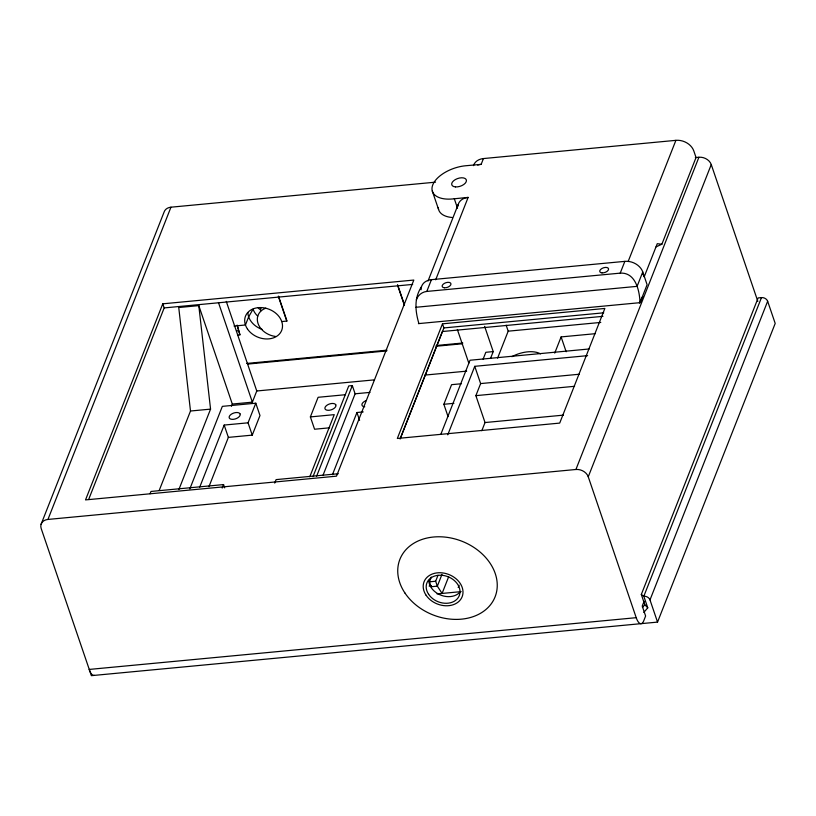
<?xml version="1.0" encoding="UTF-8"?>
<svg xmlns="http://www.w3.org/2000/svg" width="816" height="816" viewBox="0 0 816 816"><rect width="100%" height="100%" fill="white"/><g stroke="black" fill="none" stroke-linecap="round" stroke-linejoin="round"><path stroke-width="1.22" d="M421.474 286.753C413.947 298.156 415.211 311.131 418.904 323.564M41.075 524.321L164.077 212.089A10.231 7.915 21.5 0 1 170.952 207.193L435.54 182.162M643.814 612.428L647.761 607.838L644.813 604.748L641.315 594.466L758.135 297.911L761.471 297.595A5.12 3.958 21.5 0 1 767.652 301.247L775.2 323.432L657.543 622.098L91.382 675.658L41.198 528.554A10.231 7.915 21.5 0 1 47.95 519.435L170.952 207.193M162.782 303.817L85.527 499.902L336.498 476.167L413.814 280.061L162.782 303.817L164.179 307.918L88.648 499.463M150.052 493.772L150.97 491.456L223.564 484.582L224.675 487.866M159.263 490.304L190.495 411.019L178.745 307.52L198.798 305.623L232.305 404.053L231.418 406.297M237.13 325.105L239.924 334.835L237.507 335.06M178.857 489.59L210.559 409.122L198.798 305.623M239.924 334.835L237.507 326.227M189.842 488.876L222.35 406.358L255.785 403.196L259.978 415.517L252.246 435.132L228.368 437.386L208.957 486.673M199.675 487.264L224.176 425.065L248.054 422.81L255.785 403.196M232.305 404.053L252.368 402.155L256.765 390.986L226.277 301.42M222.187 488.07L223.564 484.582M274.727 483.092L276.094 479.614L338.252 473.739M329.654 427.808L314.578 429.236L310.376 416.915L318.107 397.3L345.341 394.72M309.754 476.85L334.254 414.65L310.376 416.915M312.977 476.697L348.738 385.927L352.318 385.58L355.113 393.802L323.075 475.136M316.557 476.36L352.318 385.58M332.438 474.698L356.939 412.508L363.222 411.907M428.033 281L458.174 204.49M426.799 291.434L431.44 279.664L624.852 261.365A14.841 11.475 21.5 0 1 642.763 271.963L647.098 284.702L640.019 302.654C639.591 290.843 635.695 272.207 620.221 273.136L426.799 291.434C422.015 291.924 417.853 295.27 416.323 299.829M435.683 279.796L468.139 197.401L452.513 198.951A28.142 14.912 -18.8 0 1 432.786 184.834A28.142 14.912 -18.8 0 1 465.589 165.76L481.154 164.363L483.439 158.559L675.903 140.342A14.841 11.475 21.5 0 1 693.804 150.95L696.048 157.519L661.868 244.229L656.074 246.85M442.486 323.819L397.331 438.457L559.705 423.096L604.86 308.458L442.486 323.819L443.884 327.93L400.126 439.018M400.452 437.998L442.394 331.52L602.942 316.333M448.055 416.609L443.863 404.287L451.585 384.673L461.489 383.734M440.773 434.479L470.016 360.244L589.132 348.973M447.76 434.826L474.749 366.323L587.622 355.643M483.113 359.173L485.816 352.298L493.221 351.594L484.633 326.369M481.807 430.726L485.03 422.545L475.871 395.648L480.624 383.581L474.749 366.323M490.508 358.469L493.221 351.594M497.587 358.122L508.195 331.174L506.155 325.176M448.616 576.861L442.088 593.436L437.345 586.153L431.134 586.745L429.461 581.818L431.317 577.085M441.997 574.342L437.345 586.153L435.662 581.227L437.988 575.321M458.204 587.551L459.122 585.205M554.737 353.093L561.112 336.916L595.201 333.693M620.221 273.136L624.852 261.365M628.126 261.559L675.903 140.342M642.763 271.963L637.092 286.355L415.976 307.275M639.387 303.032L642.161 297.218M642.875 296.585L640.499 302.624L418.424 323.626M47.95 519.435L575.912 469.486L698.914 157.253A10.231 7.915 21.5 0 1 711.256 164.557L757.84 301.39M644.099 601.31L642.233 606.053L645.619 616.019L643.722 620.843A14.841 5.161 84.6 0 1 636.215 617.681L588.254 476.799L711.256 164.557M761.471 297.595L643.824 596.261L647.761 607.838M657.543 622.098L649.995 599.913L767.652 301.247M642.427 607.512L644.813 604.748M468.139 197.401L464.692 198.145A14.841 11.475 21.5 0 0 457.796 206.468M695.324 157.59L698.914 157.253M164.179 307.918L412.672 284.417M234.049 326.063L245.443 324.982L248.656 316.843L253.062 309.162A17.911 13.852 21.5 0 0 257.744 316.139M281.744 321.555L286.997 321.055L278.562 296.29M443.884 327.93L603.718 312.814M508.195 331.174L600.78 322.422M246.728 363.446L386.978 350.176M436.254 345.515L462.784 343.006M247.605 364.089L386.702 350.931M436.009 346.259L462.57 343.75M256.765 390.986L374.36 379.868M424.942 375.085L466.67 371.137M355.113 393.802L369.974 392.394M190.495 411.019L210.559 409.122M480.624 383.581L579.299 374.238M475.871 395.648L574.556 386.305M443.863 404.287L453.91 403.328M485.03 422.545L563.479 415.13M429.461 581.818L435.662 581.227M429.104 586.061L431.491 585.837M437.039 593.915L461.122 591.631M636.215 617.681L89.158 669.436A14.841 5.161 84.6 0 0 94.391 675.373M661.868 244.229L657.257 243.688L644.181 276.869A14.841 11.475 21.5 0 0 642.661 273.829M641.315 594.466L643.824 596.261A5.12 3.958 21.5 0 1 649.995 599.913M561.112 336.916L566.161 351.747M454.288 198.706L457.531 208.233M432.286 190.995L438.58 209.477M457.348 329.491L468.792 363.1M397.718 285.008L404.542 305.062M397.484 285.039L404.308 305.092M356.939 412.508L359.611 420.342M278.327 296.31L286.753 321.076M218.453 302.532L252.368 402.155M248.054 422.81L252.246 435.132M224.176 425.065L228.368 437.386M262.334 329.501A19.441 15.035 21.5 0 1 247.901 312.742M259.682 309.335A19.441 15.035 21.5 0 1 258.009 307.601M238.425 330.47A7.67 4.07 -18.8 0 1 236.518 331.092M260.528 311.508A18.227 14.096 21.5 0 1 261.028 307.816M275.451 336.437A18.227 14.096 21.5 0 1 258.029 323.493A18.227 14.096 21.5 0 1 265.822 308.173M473.474 165.648A14.841 11.475 21.5 0 1 483.439 158.559M477.707 165.107A14.841 11.475 21.5 0 1 481.154 164.363M452.227 217.505A28.142 14.912 -18.8 0 1 438.284 207.529M421.066 289.762A14.841 11.475 21.5 0 1 431.44 279.664M460.55 591.396A17.391 13.454 21.5 0 1 441.711 595.476A17.391 13.454 21.5 0 1 428.798 580.482M575.912 469.486A10.231 7.915 21.5 0 1 588.254 476.799M364.752 406.786A5.753 3.05 -18.8 0 1 362.692 406.144L362.11 405.521A5.753 3.05 -18.8 0 1 365.905 400.697M511.887 356.694A23.021 12.199 -18.8 0 1 540.488 353.879M335.743 404.746L335.162 404.124A5.753 3.05 -18.8 0 0 328.216 404.501A5.753 3.05 -18.8 0 0 325.105 409.02L325.676 409.642A5.753 3.05 -18.8 0 0 332.632 409.265A5.753 3.05 -18.8 0 0 335.743 404.746M239.986 413.804L239.414 413.182A5.753 3.05 -18.8 0 0 232.458 413.559A5.753 3.05 -18.8 0 0 229.347 418.078L229.928 418.7A5.753 3.05 -18.8 0 0 236.875 418.322A5.753 3.05 -18.8 0 0 239.986 413.804M247.442 328.97A19.441 15.035 21.5 0 0 280.184 333.091A19.441 15.035 21.5 0 0 263.16 307.744A19.441 15.035 21.5 0 0 247.442 328.97M455.471 186.905A7.67 4.07 -18.8 0 0 466.436 180.53A7.67 4.07 -18.8 0 0 455.246 179.632A7.67 4.07 -18.8 0 0 455.471 186.905M444.414 287.783A4.6 2.438 -18.8 0 0 450.983 283.968A4.6 2.438 -18.8 0 0 444.271 283.427A4.6 2.438 -18.8 0 0 444.414 287.783M602.004 272.881A4.6 2.438 -18.8 0 0 608.583 269.056A4.6 2.438 -18.8 0 0 601.871 268.515A4.6 2.438 -18.8 0 0 602.004 272.881M404.981 593.079A51.163 39.576 21.5 0 0 491.15 603.932A51.163 39.576 21.5 0 0 446.352 537.244A51.163 39.576 21.5 0 0 404.981 593.079M426.095 595.252A20.461 15.83 21.5 0 0 460.561 599.587A20.461 15.83 21.5 0 0 442.639 572.914A20.461 15.83 21.5 0 0 426.095 595.252M428.645 594.344A17.391 13.454 21.5 0 0 457.939 598.036A17.391 13.454 21.5 0 0 442.711 575.362A17.391 13.454 21.5 0 0 428.645 594.344"/></g></svg>
